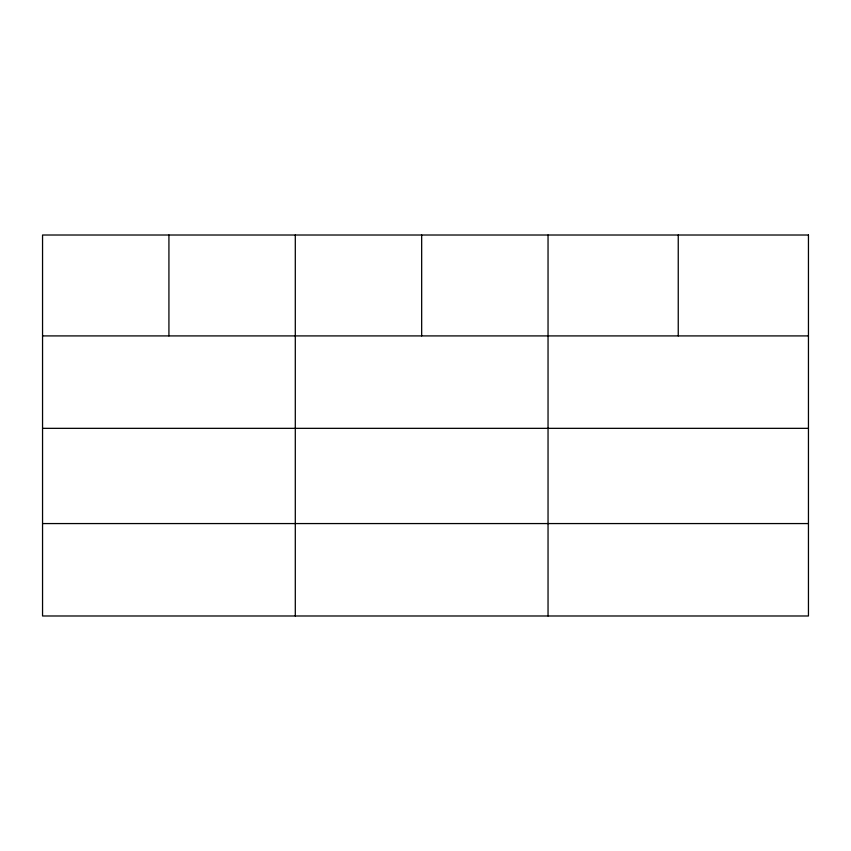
<?xml version="1.0" encoding="UTF-8"?>
<svg xmlns="http://www.w3.org/2000/svg" width="851" height="851" viewBox="0 0 851 851"><rect width="100%" height="100%" fill="white"/><g stroke="black" fill="none" stroke-linecap="round" stroke-linejoin="round"><path stroke-width="1.28" d="M42.55 335.911L808.45 335.911M42.55 428.34L808.45 428.34M42.55 523.567L808.45 523.567M678.247 235.014L678.247 335.911M548.044 235.014L548.044 615.986M421.67 235.014L421.67 335.911M295.297 235.014L295.297 615.986M168.924 235.014L168.924 335.911M808.45 235.014L42.55 235.014L42.55 615.986L808.45 615.986L808.45 235.014"/></g></svg>
